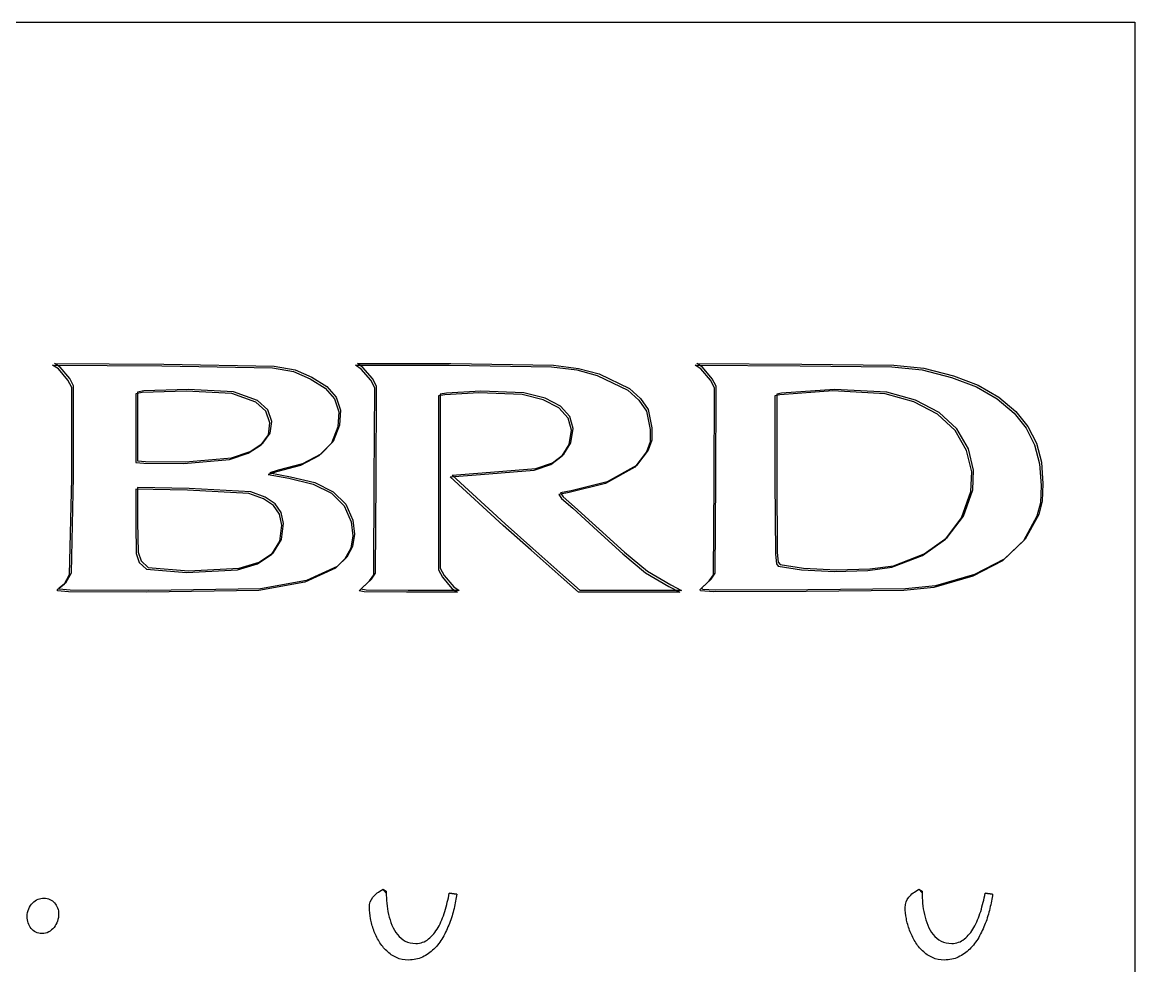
# Model space of a CAD drawing. Extents: x 7 to 168, y 177 to 282.
# Drawn here: x 26.81 to 57.25, y 256.15 to 281.98 of the extents above; entities that cross this region are included whole.
import ezdxf

# ---------------------------------------------------------------- set-up
doc = ezdxf.new("R2010")
doc.units = 0
doc.layers.add('Layer_1', color=7, linetype='CONTINUOUS')

msp = doc.modelspace()

# ---------------------------------------------------------------- linework, layer by layer
at = {"layer": 'Layer_1', "color": 1}
msp.add_lwpolyline([(7.252947, 281.981851), (57.252949, 281.981851), (57.252949, 231.98185), (7.252947, 231.98185), (7.252947, 281.981851)], dxfattribs=at)
at = {"layer": 'Layer_1', "color": 7}
for points in [[(27.77602, 266.448197), (27.96975, 266.606046), (28.109412, 266.858901), (28.166937, 269.487991), (28.170434, 271.977377), (28.06346, 272.180204), (27.800272, 272.48878), (27.644056, 272.59453), (30.633975, 272.57782), (33.661004, 272.518984), (34.235361, 272.416182), (34.690959, 272.219668), (35.096911, 271.965957), (35.355021, 271.667614), (35.470443, 271.315667), (35.44833, 270.901146), (35.270603, 270.461014), (34.930534, 270.108168), (34.429677, 269.84375), (33.769588, 269.6689), (33.538441, 269.599051), (34.107109, 269.494268), (34.772689, 269.333132), (35.275291, 269.083242), (35.619911, 268.741108), (35.811545, 268.303241), (35.857487, 267.922105), (35.801571, 267.583874), (35.643052, 267.287993), (35.381185, 267.033909), (34.544435, 266.648918), (33.285365, 266.424473), (30.224987, 266.377607), (28.074934, 266.389077), (27.777155, 266.410284), (27.776017, 266.448197), (27.77602, 266.448197)], [(36.062993, 266.447898), (36.316107, 266.685049), (36.431158, 266.853722), (36.443773, 269.413453), (36.456389, 271.973184), (36.348306, 272.178107), (36.087276, 272.486576), (35.934331, 272.590123), (38.49293, 272.590123), (41.296308, 272.544128), (41.988208, 272.460511), (42.54693, 272.313261), (43.380341, 271.905197), (43.681057, 271.637528), (43.89343, 271.335437), (43.99219, 270.830767), (43.989269, 270.4921), (43.889574, 270.222177), (43.573073, 269.802871), (42.769896, 269.349042), (41.78107, 269.10844), (41.492472, 269.052582), (41.564306, 268.939972), (41.874948, 268.672684), (42.551655, 268.057022), (43.241965, 267.429351), (43.868946, 266.910381), (44.507799, 266.528345), (44.806935, 266.377608), (43.420292, 266.377469), (42.03365, 266.377331), (41.556452, 266.7978), (40.734099, 267.52667), (39.973191, 268.199194), (38.525103, 269.538628), (39.34745, 269.598777), (40.81823, 269.716417), (41.272885, 269.87413), (41.582035, 270.107249), (41.773926, 270.424239), (41.838341, 270.809105), (41.75068, 271.144269), (41.491609, 271.423319), (41.068901, 271.640626), (40.490326, 271.790559), (39.307457, 271.835039), (38.375536, 271.778563), (38.202957, 271.751681), (38.202957, 269.370877), (38.202957, 266.990073), (38.309934, 266.787245), (38.569855, 266.480873), (38.7228, 266.377326), (37.323866, 266.378455), (36.17015, 266.390214), (36.028523, 266.410999), (36.062996, 266.447977), (36.062993, 266.447898)], [(45.359182, 266.446487), (45.612296, 266.68514), (45.727346, 266.853804), (45.7403, 269.412884), (45.753254, 271.971962), (45.644824, 272.177545), (45.379194, 272.48954), (45.221999, 272.595952), (48.097846, 272.576894), (50.609292, 272.546448), (51.433902, 272.463298), (52.24313, 272.257779), (52.919907, 271.99742), (53.483827, 271.672985), (53.954482, 271.275237), (54.282572, 270.867811), (54.51305, 270.408112), (54.648926, 269.888102), (54.693205, 269.299741), (54.67101, 268.825892), (54.575676, 268.461427), (54.209132, 267.778924), (53.629878, 267.234644), (52.818615, 266.815212), (51.756045, 266.507252), (50.93027, 266.42014), (48.25847, 266.392436), (45.733976, 266.390376), (45.374066, 266.409369), (45.359165, 266.446487), (45.359182, 266.446487)], [(32.485765, 270.009129), (32.995992, 270.182121), (33.35076, 270.407277), (33.548771, 270.683419), (33.588729, 271.009371), (33.481397, 271.328609), (33.204813, 271.576071), (32.542493, 271.817675), (31.299847, 271.876703), (30.091803, 271.840103), (29.919224, 271.803601), (29.919224, 270.864783), (29.919224, 269.925964), (30.137825, 269.905684), (31.230816, 269.899808), (32.485765, 270.009121), (32.485765, 270.009129)], [(50.605543, 267.057329), (51.442799, 267.381443), (52.075634, 267.828488), (52.514711, 268.408684), (52.770696, 269.132251), (52.796388, 269.673272), (52.652634, 270.255777), (52.338566, 270.801411), (51.852361, 271.248749), (51.208498, 271.587716), (50.421461, 271.808234), (48.989167, 271.885255), (47.540141, 271.776951), (47.407105, 271.750343), (47.407105, 269.43515), (47.419258, 267.420344), (47.446692, 267.149145), (47.499247, 267.090711), (48.137771, 266.987657), (49.042569, 266.94587), (49.95228, 266.968157), (50.605543, 267.057327), (50.605543, 267.057329)], [(32.703479, 266.985241), (33.250114, 267.150605), (33.638344, 267.414424), (33.861913, 267.770359), (33.91456, 268.212069), (33.847602, 268.513394), (33.685648, 268.748045), (33.413391, 268.930735), (33.015524, 269.076178), (31.334363, 269.172869), (29.919224, 269.194326), (29.919224, 268.25224), (29.933388, 267.43165), (30.014836, 267.188604), (30.210424, 267.009884), (31.308663, 266.91206), (32.703479, 266.985246), (32.703479, 266.985241)]]:
    msp.add_lwpolyline(points, dxfattribs=at)
at = {"layer": 'Layer_1', "color": 3}
for points in [[(27.824321, 266.493259), (28.01805, 266.651106), (28.157712, 266.903961), (28.215238, 269.533052), (28.218734, 272.022437), (28.111761, 272.225264), (27.848572, 272.533841), (27.692356, 272.63959), (30.682274, 272.62288), (33.709304, 272.564045), (34.283661, 272.461243), (34.739261, 272.264728), (35.145212, 272.011018), (35.403322, 271.712674), (35.518744, 271.360727), (35.49663, 270.946207), (35.318903, 270.506075), (34.978834, 270.153229), (34.477978, 269.88881), (33.817887, 269.713961), (33.586741, 269.644111), (34.155408, 269.539328), (34.820989, 269.378192), (35.323592, 269.128302), (35.668212, 268.786169), (35.859844, 268.3483), (35.905787, 267.967166), (35.84987, 267.628935), (35.691351, 267.333055), (35.429485, 267.078971), (34.592735, 266.693981), (33.333667, 266.469536), (30.273286, 266.42267), (28.123234, 266.43414), (27.825456, 266.455347), (27.824318, 266.493259), (27.824321, 266.493259)], [(36.111293, 266.492836), (36.364407, 266.729985), (36.47946, 266.89866), (36.492076, 269.458389), (36.504691, 272.01812), (36.396608, 272.223043), (36.135578, 272.531512), (35.982633, 272.635059), (38.541232, 272.635059), (41.344608, 272.589065), (42.036507, 272.505448), (42.59523, 272.358197), (43.42864, 271.950133), (43.729357, 271.682465), (43.941729, 271.380373), (44.04049, 270.875703), (44.037569, 270.537036), (43.937874, 270.267113), (43.621376, 269.847808), (42.818196, 269.393978), (41.829372, 269.153376), (41.540772, 269.097518), (41.612608, 268.984908), (41.923248, 268.717619), (42.599954, 268.101957), (43.290264, 267.474286), (43.917247, 266.955317), (44.556101, 266.573284), (44.855234, 266.422546), (43.468592, 266.422408), (42.08195, 266.422269), (41.604754, 266.842738), (40.782398, 267.571608), (40.02149, 268.244129), (38.573405, 269.583564), (39.39575, 269.643713), (40.86653, 269.761353), (41.321184, 269.919066), (41.630335, 270.152186), (41.822226, 270.469175), (41.88664, 270.854042), (41.79898, 271.189205), (41.539909, 271.468255), (41.1172, 271.685562), (40.538626, 271.835495), (39.355756, 271.879975), (38.423836, 271.823499), (38.25126, 271.796617), (38.25126, 269.415813), (38.25126, 267.035008), (38.358233, 266.832183), (38.618154, 266.525808), (38.771099, 266.422264), (37.372166, 266.423393), (36.218452, 266.435152), (36.076824, 266.455937), (36.111296, 266.492915), (36.111293, 266.492836)], [(45.407481, 266.491425), (45.660595, 266.730078), (45.775649, 266.898745), (45.788603, 269.457823), (45.801557, 272.016901), (45.693124, 272.222485), (45.427494, 272.534479), (45.270299, 272.640891), (48.146146, 272.621833), (50.657591, 272.591387), (51.482202, 272.508237), (52.29143, 272.302718), (52.968207, 272.042359), (53.532127, 271.717924), (54.002785, 271.320176), (54.330874, 270.912749), (54.561352, 270.453051), (54.697227, 269.93304), (54.741504, 269.34468), (54.71931, 268.870831), (54.623976, 268.506365), (54.257432, 267.823863), (53.678178, 267.279583), (52.866916, 266.860151), (51.804347, 266.552193), (50.978572, 266.465081), (48.30677, 266.437377), (45.782277, 266.435317), (45.422367, 266.454308), (45.407464, 266.491425), (45.407481, 266.491425)], [(32.534064, 270.054189), (33.044292, 270.227182), (33.399059, 270.452337), (33.59707, 270.728479), (33.637028, 271.054431), (33.529699, 271.373669), (33.253113, 271.621132), (32.590793, 271.862736), (31.348147, 271.921764), (30.140103, 271.885164), (29.967527, 271.848661), (29.967527, 270.909843), (29.967527, 269.971025), (30.186125, 269.950744), (31.279118, 269.944869), (32.534064, 270.054182), (32.534064, 270.054189)], [(50.653846, 267.10227), (51.4911, 267.426383), (52.123933, 267.873428), (52.56301, 268.453624), (52.818995, 269.17719), (52.844688, 269.718211), (52.700933, 270.300716), (52.386866, 270.84635), (51.900661, 271.293688), (51.256799, 271.632655), (50.469763, 271.853173), (49.037467, 271.930195), (47.588441, 271.82189), (47.455404, 271.795279), (47.455404, 269.480087), (47.467557, 267.465282), (47.494992, 267.194083), (47.54755, 267.135651), (48.186072, 267.032595), (49.09087, 266.990807), (50.000582, 267.013095), (50.653846, 267.102267), (50.653846, 267.10227)], [(32.751779, 267.0303), (33.298413, 267.195664), (33.686644, 267.459484), (33.910212, 267.815419), (33.962859, 268.257129), (33.895902, 268.558454), (33.733949, 268.793105), (33.461692, 268.975796), (33.063823, 269.121238), (31.382662, 269.217929), (29.967527, 269.239387), (29.967527, 268.2973), (29.98169, 267.476713), (30.063138, 267.233664), (30.258726, 267.054947), (31.356964, 266.957121), (32.751779, 267.030309), (32.751779, 267.0303)]]:
    msp.add_lwpolyline(points, dxfattribs=at)
for points in [[(36.685736, 258.24247), (36.771174, 258.187347), (36.771174, 258.143249)], [(51.348064, 258.24247), (51.433501, 258.187347), (51.433501, 258.143249)], [(38.496471, 258.134983), (38.700419, 258.110176), (38.700428, 258.110179)], [(53.158796, 258.134983), (53.362747, 258.110176), (53.362756, 258.110179)], [(27.353661, 257.027041), (27.353662, 257.027041)]]:
    msp.add_lwpolyline(points, close=True, dxfattribs=at)
for points in [[(36.407372, 258.027496), (36.471681, 258.106503), (36.564469, 258.178161), (36.685736, 258.24247)], [(36.771174, 258.143249), (36.771174, 258.056893), (36.775764, 257.962268), (36.784946, 257.859373)], [(51.0697, 258.027496), (51.134007, 258.106503), (51.226795, 258.178161), (51.348064, 258.24247)], [(51.433501, 258.143249), (51.433501, 258.056893), (51.438092, 257.962268), (51.447274, 257.859373)], [(26.989859, 257.710546), (27.01742, 257.774855), (27.053249, 257.82814), (27.097346, 257.8704)], [(27.097346, 257.8704), (27.141443, 257.914496), (27.190134, 257.94665), (27.243418, 257.96686)], [(27.243418, 257.96686), (27.296702, 257.98891), (27.349068, 257.999934), (27.400514, 257.999934)], [(27.400514, 257.999934), (27.462985, 257.999934), (27.519026, 257.987991), (27.568635, 257.964106)], [(27.568635, 257.964106), (27.618244, 257.942057), (27.660504, 257.910821), (27.695415, 257.8704)], [(27.695415, 257.8704), (27.732162, 257.829976), (27.759723, 257.783122), (27.778097, 257.729839)], [(36.310911, 257.738108), (36.310911, 257.853862), (36.343065, 257.950325), (36.407372, 258.027496)], [(36.784946, 257.859373), (36.794128, 257.758317), (36.810664, 257.656343), (36.834555, 257.55345)], [(38.375203, 257.636133), (38.424812, 257.801496), (38.465235, 257.96778), (38.496471, 258.134983)], [(38.700428, 258.110179), (38.68389, 257.985235), (38.659085, 257.853861), (38.626014, 257.716058)], [(50.973236, 257.738108), (50.973236, 257.853862), (51.005391, 257.950325), (51.0697, 258.027496)], [(51.447274, 257.859373), (51.456455, 257.758317), (51.472992, 257.656343), (51.496883, 257.55345)], [(53.037528, 257.636133), (53.087139, 257.801496), (53.127562, 257.96778), (53.158796, 258.134983)], [(53.362756, 258.110179), (53.346217, 257.985235), (53.321413, 257.853861), (53.288342, 257.716058)], [(26.948518, 257.492817), (26.948518, 257.575499), (26.962298, 257.648075), (26.989859, 257.710546)], [(27.808414, 257.561719), (27.808414, 257.49741), (27.797389, 257.433101), (27.775341, 257.368792)], [(27.778097, 257.729839), (27.798308, 257.678392), (27.808414, 257.622352), (27.808414, 257.561719)], [(36.341228, 257.440451), (36.321017, 257.54702), (36.310911, 257.646239), (36.310911, 257.738108)], [(36.834555, 257.55345), (36.858442, 257.450556), (36.889679, 257.351337), (36.928264, 257.255793)], [(38.190545, 257.19516), (38.264042, 257.325615), (38.325594, 257.472606), (38.375203, 257.636133)], [(38.626014, 257.716058), (38.594778, 257.578255), (38.553437, 257.442288), (38.501992, 257.308159)], [(51.003553, 257.440451), (50.983342, 257.54702), (50.973236, 257.646239), (50.973236, 257.738108)], [(51.496883, 257.55345), (51.520768, 257.450556), (51.552004, 257.351337), (51.590589, 257.255793)], [(52.852873, 257.19516), (52.926368, 257.325615), (52.987919, 257.472606), (53.037528, 257.636133)], [(53.288342, 257.716058), (53.257106, 257.578255), (53.215764, 257.442288), (53.164317, 257.308159)], [(26.97608, 257.319183), (26.957705, 257.376143), (26.948518, 257.434021), (26.948518, 257.492817)], [(27.056006, 257.170356), (27.021095, 257.214452), (26.994453, 257.264061), (26.97608, 257.319183)], [(27.775341, 257.368792), (27.753292, 257.306321), (27.722057, 257.249362), (27.681634, 257.197915)], [(36.429422, 257.120747), (36.390837, 257.227314), (36.361439, 257.333882), (36.341228, 257.440451)], [(36.928264, 257.255793), (36.966848, 257.16025), (37.016457, 257.07573), (37.077091, 257.002233)], [(38.501992, 257.308159), (38.450544, 257.175867), (38.389911, 257.048169), (38.320091, 256.925065)], [(51.091747, 257.120747), (51.053162, 257.227314), (51.023764, 257.333882), (51.003553, 257.440451)], [(51.590589, 257.255793), (51.629175, 257.16025), (51.678784, 257.07573), (51.739416, 257.002233)], [(53.164317, 257.308159), (53.112869, 257.175867), (53.052236, 257.048169), (52.982416, 256.925065)], [(27.182785, 257.065623), (27.133176, 257.093185), (27.090916, 257.128096), (27.056006, 257.170356)], [(27.353662, 257.027041), (27.289353, 257.027041), (27.232395, 257.039902), (27.182785, 257.065623)], [(27.538318, 257.073892), (27.483197, 257.042658), (27.421644, 257.027041), (27.353661, 257.027041)], [(27.681634, 257.197915), (27.643049, 257.14647), (27.595277, 257.105129), (27.538318, 257.073892)], [(36.578249, 256.812066), (36.519453, 256.911284), (36.469844, 257.014178), (36.429422, 257.120747)], [(37.077091, 257.002233), (37.137724, 256.928739), (37.209382, 256.869943), (37.292066, 256.825844)], [(37.928719, 256.880968), (38.029776, 256.961812), (38.117051, 257.066542), (38.190545, 257.19516)], [(38.320091, 256.925065), (38.250269, 256.803798), (38.168506, 256.697229), (38.0748, 256.605358)], [(51.240577, 256.812066), (51.181781, 256.911284), (51.132171, 257.014178), (51.091747, 257.120747)], [(51.739416, 257.002233), (51.800051, 256.928739), (51.871709, 256.869943), (51.95439, 256.825844)], [(52.591044, 256.880968), (52.692101, 256.961812), (52.779377, 257.066542), (52.852873, 257.19516)], [(52.982416, 256.925065), (52.912596, 256.803798), (52.830833, 256.697229), (52.737125, 256.605358)], [(36.784955, 256.552995), (36.705947, 256.628327), (36.637046, 256.714685), (36.578249, 256.812066)], [(37.292066, 256.825844), (37.374747, 256.781748), (37.47121, 256.7597), (37.581453, 256.7597)], [(37.581453, 256.7597), (37.713744, 256.7597), (37.829499, 256.800123), (37.928719, 256.880968)], [(51.447282, 256.552995), (51.368275, 256.628327), (51.299373, 256.714685), (51.240577, 256.812066)], [(51.95439, 256.825844), (52.037074, 256.781748), (52.133537, 256.7597), (52.243778, 256.7597)], [(52.243778, 256.7597), (52.376071, 256.7597), (52.491826, 256.800123), (52.591044, 256.880968)], [(37.052295, 256.371094), (36.953075, 256.417029), (36.863962, 256.477662), (36.784955, 256.552995)], [(37.380268, 256.304947), (37.260838, 256.304947), (37.151513, 256.326996), (37.052295, 256.371094)], [(37.763363, 256.384872), (37.649444, 256.331589), (37.521746, 256.304947), (37.380268, 256.304947)], [(38.0748, 256.605358), (37.98293, 256.513489), (37.879117, 256.439994), (37.763363, 256.384872)], [(51.71462, 256.371094), (51.615402, 256.417029), (51.526289, 256.477662), (51.447282, 256.552995)], [(52.042593, 256.304947), (51.923164, 256.304947), (51.81384, 256.326996), (51.71462, 256.371094)], [(52.425687, 256.384872), (52.311771, 256.331589), (52.184073, 256.304947), (52.042593, 256.304947)], [(52.737125, 256.605358), (52.645256, 256.513489), (52.541444, 256.439994), (52.425687, 256.384872)]]:
    msp.add_open_spline(points, degree=3, dxfattribs=at)

doc.saveas('drawing.dxf')
